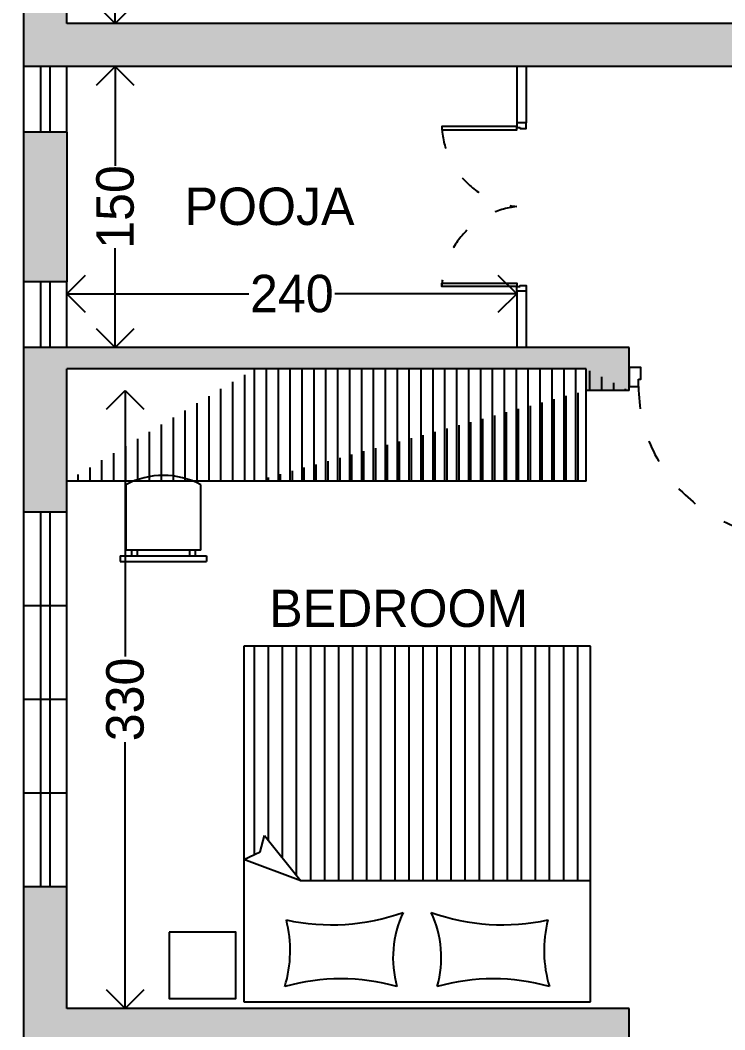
# Model space of a CAD drawing. Header units: inches. Extents: x -706 to 45253, y -3984 to 13819.
# Drawn here: x 19655 to 20031, y 218 to 758 of the extents above; entities that cross this region are included whole.
import ezdxf

# ---------------------------------------------------------------- set-up
doc = ezdxf.new("R2010")
doc.units = ezdxf.units.IN
doc.header["$PDMODE"] = 99
doc.header["$PDSIZE"] = 0.2
doc.linetypes.add('ACAD_ISO03W100', pattern=[30, 12, -18])
for name, color, linetype in [('BC-FURNITURE', 8, 'Continuous'), ('BC-GREYCOLOR', 8, 'Continuous'), ('BC-Hatch', 8, 'Continuous'), ('BC-JOINARY', 27, 'Continuous'), ('BC-WALLS', 1, 'Continuous'), ('BC-WHITECOLOR', 7, 'Continuous'), ('FUR', 8, 'Continuous')]:
    doc.layers.add(name, color=color, linetype=linetype)
doc.styles.add('BC-1IN100-1', font='FreeSans.ttf', dxfattribs={"height": 20})
doc.styles.add('style2', font='FreeSans.ttf')
doc.dimstyles.new('BC-1IN100-1', dxfattribs={"dimtxt": 20, "dimasz": 20, "dimexe": 0.18, "dimexo": 0.0625, "dimgap": 1, "dimtad": 0, "dimtoh": 1, "dimdec": 1, "dimzin": 12, "dimdsep": 46, "dimtxsty": 'BC-1IN100-1', "dimblk": 'OPEN90', "dimcen": 0.09, "dimse1": 1, "dimse2": 1, "dimclrd": 256, "dimclre": 256, "dimclrt": 7, "dimadec": 0, "dimazin": 0, "dimtfac": 1, "dimtdec": 1, "dimtofl": 0, "dimtmove": 1, "dimatfit": 3, "dimldrblk": 'OPEN90', "dimfxl": 0, "dimtolj": 1, "dimtzin": 0, "dimlwd": -1, "dimarcsym": 0})

# ---------------------------------------------------------------- blocks, each defined once
blk = doc.blocks.new('chair- 1')
at = {"layer": 'BC-FURNITURE'}
for p, q in [((119.5, -460.5), (73.5, -460.5)), ((73.5, -463.5), (73.5, -460.5)), ((119.5, -463.5), (73.5, -463.5)), ((79.5, -466.5), (79.5, -463.5)), ((82.5, -466.5), (82.5, -463.5)), ((110.5, -466.5), (110.5, -463.5)), ((113.5, -466.5), (113.5, -463.5)), ((119.5, -463.5), (119.5, -460.5)), ((76.5, -466.5), (76.5, -501.5)), ((76.5, -466.5), (116.5, -466.5)), ((116.5, -501.5), (116.5, -466.5))]:
    blk.add_line(p, q, dxfattribs=at)
blk.add_arc((96.5, -464), 42.5, 241.9275, 298.0725, dxfattribs=at)
blk = doc.blocks.new('_Open90')
at = {"color": 0, "linetype": 'ByBlock', "lineweight": -2}
for p, q in [((-0.5, 0.5), (0, 0)), ((0, 0), (-1, 0)), ((0, 0), (-0.5, -0.5))]:
    blk.add_line(p, q, dxfattribs=at)
blk = doc.blocks.new('*D390')
at = {"layer": 'BC-Hatch'}
for p, q in [((19700.13, 788.6), (19852.23, 788.6)), ((20050.13, 788.6), (19898.04, 788.6))]:
    blk.add_line(p, q, dxfattribs=at)
at = {"layer": 'Defpoints', "color": 0}
for p in [(19680.13, 788.6), (19680.13, 755.91), (20070.13, 755.91)]:
    blk.add_point(p, dxfattribs=at)
at = {"layer": 'BC-Hatch', "xscale": 20, "yscale": 20, "zscale": 20, "rotation": 180}
blk.add_blockref('_Open90', (19680.13, 788.6), dxfattribs=at)
at = {"layer": 'BC-Hatch', "xscale": 20, "yscale": 20, "zscale": 20}
blk.add_blockref('_Open90', (20070.13, 788.6), dxfattribs=at)
at = {"layer": 'BC-Hatch', "color": 7, "insert": (19875.13, 788.6), "char_height": 20, "attachment_point": 5, "style": 'BC-1IN100-1'}
blk.add_mtext('\\A1;390', dxfattribs=at)
blk = doc.blocks.new('*D391')
at = {"layer": 'BC-Hatch'}
for p, q in [((19705.91, 1065.91), (19705.91, 943.81)), ((19705.91, 775.91), (19705.91, 898))]:
    blk.add_line(p, q, dxfattribs=at)
at = {"layer": 'Defpoints', "color": 0}
for p in [(19680.13, 1085.91), (19705.91, 1085.91), (19680.13, 755.91)]:
    blk.add_point(p, dxfattribs=at)
at = {"layer": 'BC-Hatch', "xscale": 20, "yscale": 20, "zscale": 20}
for p, rotation in [((19705.91, 1085.91), 90), ((19705.91, 755.91), 270)]:
    blk.add_blockref('_Open90', p, dxfattribs=dict(at, rotation=rotation))
at = {"layer": 'BC-Hatch', "color": 7, "insert": (19705.91, 920.91), "char_height": 20, "attachment_point": 5, "rotation": 90, "style": 'BC-1IN100-1'}
blk.add_mtext('\\A1;330', dxfattribs=at)
blk = doc.blocks.new('*D392')
at = {"layer": 'BC-Hatch'}
for p, q in [((19711.22, 539.91), (19711.22, 417.81)), ((19711.22, 249.91), (19711.22, 372))]:
    blk.add_line(p, q, dxfattribs=at)
at = {"layer": 'Defpoints', "color": 0}
for p in [(19711.22, 559.91), (19770.13, 559.91), (19770.13, 229.91)]:
    blk.add_point(p, dxfattribs=at)
at = {"layer": 'BC-Hatch', "xscale": 20, "yscale": 20, "zscale": 20}
for p, rotation in [((19711.22, 559.91), 90), ((19711.22, 229.91), 270)]:
    blk.add_blockref('_Open90', p, dxfattribs=dict(at, rotation=rotation))
at = {"layer": 'BC-Hatch', "color": 7, "insert": (19711.22, 394.91), "char_height": 20, "attachment_point": 5, "rotation": 90, "style": 'BC-1IN100-1'}
blk.add_mtext('\\A1;330', dxfattribs=at)
blk = doc.blocks.new('GOBIND DOOR 7')
at = {"layer": 'BC-Hatch', "linetype": 'ACAD_ISO03W100'}
blk.add_arc((33263.53, 16175.5), 80, 0, 90, dxfattribs=at)
at = {"layer": 'BC-JOINARY'}
blk.add_lwpolyline([(33263.53, 16175.5), (33263.53, 16255.5), (33267.03, 16255.5), (33267.03, 16175.5)], close=True, dxfattribs=at)
for points in [[(33263.53, 16171.7), (33264.78, 16171.7), (33264.78, 16165.5), (33258.53, 16165.5), (33258.53, 16175.5), (33263.53, 16175.5), (33263.53, 16171.7)], [(33343.53, 16171.7), (33342.28, 16171.7), (33342.28, 16165.5), (33348.53, 16165.5), (33348.53, 16175.5), (33343.53, 16175.5), (33343.53, 16171.7)]]:
    blk.add_lwpolyline(points, dxfattribs=at)
blk = doc.blocks.new('*D433')
at = {"layer": 'BC-Hatch'}
for p, q in [((19705.91, 712.91), (19705.91, 679.85)), ((19705.91, 602.91), (19705.91, 635.96))]:
    blk.add_line(p, q, dxfattribs=at)
at = {"layer": 'Defpoints', "color": 0}
for p in [(19680.13, 732.91), (19705.91, 732.91), (19680.13, 582.91)]:
    blk.add_point(p, dxfattribs=at)
at = {"layer": 'BC-Hatch', "xscale": 20, "yscale": 20, "zscale": 20}
for p, rotation in [((19705.91, 732.91), 90), ((19705.91, 582.91), 270)]:
    blk.add_blockref('_Open90', p, dxfattribs=dict(at, rotation=rotation))
at = {"layer": 'BC-Hatch', "color": 7, "insert": (19705.91, 657.91), "char_height": 20, "attachment_point": 5, "rotation": 90, "style": 'BC-1IN100-1'}
blk.add_mtext('\\A1;150', dxfattribs=at)
blk = doc.blocks.new('*D434')
at = {"layer": 'BC-Hatch'}
for p, q in [((19700.13, 611.56), (19777.26, 611.56)), ((19900.13, 611.56), (19823.01, 611.56))]:
    blk.add_line(p, q, dxfattribs=at)
at = {"layer": 'Defpoints', "color": 0}
for p in [(19920.13, 611.56), (19680.13, 582.91), (19920.13, 582.91)]:
    blk.add_point(p, dxfattribs=at)
at = {"layer": 'BC-Hatch', "xscale": 20, "yscale": 20, "zscale": 20, "rotation": 180}
blk.add_blockref('_Open90', (19680.13, 611.56), dxfattribs=at)
at = {"layer": 'BC-Hatch', "xscale": 20, "yscale": 20, "zscale": 20}
blk.add_blockref('_Open90', (19920.13, 611.56), dxfattribs=at)
at = {"layer": 'BC-Hatch', "color": 7, "insert": (19800.13, 611.56), "char_height": 20, "attachment_point": 5, "style": 'BC-1IN100-1'}
blk.add_mtext('\\A1;240', dxfattribs=at)

msp = doc.modelspace()

# ---------------------------------------------------------------- hatches: boundary and pattern name
at = {"layer": 'BC-GREYCOLOR'}
h = msp.add_hatch(dxfattribs=at)
h.set_pattern_fill('ANSI31', color=256, scale=60, angle=225, style=0)
h.set_pattern_definition([(270, (19682.6836, 515.1344), (7.5, -4e-15), [])])
h.paths.add_polyline_path([(19959.49, 298.11), (19959.49, 423.42), (19774.49, 423.42), (19774.49, 309.41), (19783.17, 313.45), (19785.59, 322.33), (19804.99, 298.11)])
at = {"layer": 'BC-Hatch'}
h = msp.add_hatch(color=16, dxfattribs=at)
h.paths.add_polyline_path([(20739.13, 1551.91), (20739.13, 1897.91), (20627.63, 1897.91), (20627.63, 1874.91), (20716.13, 1874.91), (20716.13, 1634.91), (20416.13, 1634.91), (20416.13, 1611.91), (20716.13, 1611.91), (20716.13, 1551.91)])
h.paths.add_polyline_path([(20326.13, 1611.91), (20326.13, 1897.91), (20303.13, 1897.91), (20303.13, 1611.91)])
h.paths.add_polyline_path([(20326.13, 1431.91), (20326.13, 1454.91), (20303.13, 1454.91), (20303.13, 1431.91)])
h.paths.add_polyline_path([(20431.13, 1258.91), (20431.13, 1281.91), (20326.13, 1281.91), (20326.13, 1341.91), (20303.13, 1341.91), (20303.13, 1258.91)])
h.paths.add_polyline_path([(20739.13, 1258.91), (20739.13, 1341.91), (20716.13, 1341.91), (20716.13, 1281.91), (20611.13, 1281.91), (20611.13, 1258.91), (20716.13, 1258.91)])
h.paths.add_polyline_path([(20739.13, 1386.91), (20739.13, 1506.91), (20716.13, 1506.91), (20716.13, 1386.91)])
h.paths.add_polyline_path([(20739.13, 732.91), (20739.13, 1108.91), (20716.13, 1108.91), (20716.13, 732.91)])
h.paths.add_polyline_path([(20326.13, 744.41, 1), (20303.13, 744.41, 1)])
h.paths.add_polyline_path([(20303.13, 1097.41, 1), (20326.13, 1097.41, 1)])
h.paths.add_polyline_path([(20093.13, 1010.91), (20093.13, 1108.91), (20070.13, 1108.91), (20070.13, 1098.91), (20070.13, 1010.91)])
h.paths.add_polyline_path([(20093.13, 810.55), (20093.13, 860.91), (20070.13, 860.91), (20070.13, 755.91), (19680.13, 755.91), (19680.13, 835.91), (19657.13, 835.91), (19657.13, 732.91), (20093.13, 732.91), (20093.13, 799.53), (20087.54, 798.69), (20093.13, 799.68), (20093.13, 810.32), (20076.09, 810.93)])
h.paths.add_polyline_path([(19980.13, 1085.91), (19980.13, 1098.91), (19980.13, 1108.91), (19680.13, 1108.91), (19680.13, 1138.91), (19657.13, 1138.91), (19657.13, 1035.91), (19680.13, 1035.91), (19680.13, 1097.41), (19957.13, 1097.41), (19957.13, 1085.91)])
h.paths.add_polyline_path([(19965.13, 1258.91), (19965.13, 1330.41), (20070.13, 1330.41), (20070.13, 1258.91), (20093.13, 1258.91), (20093.13, 1341.91), (19942.13, 1341.91), (19942.13, 1281.91), (19762.12, 1281.91), (19762.12, 1341.91), (19750.62, 1341.91), (19740.62, 1341.91), (19739.12, 1341.91), (19739.12, 1281.91), (19409.12, 1281.91), (19409.12, 1521.91), (19739.12, 1521.91), (19739.12, 1431.91), (19740.62, 1431.91), (19750.62, 1431.91), (19762.12, 1431.91), (19762.12, 1521.91), (19942.13, 1521.91), (19942.13, 1461.91), (19965.13, 1461.91), (19965.13, 1544.91), (19680.13, 1544.91), (19680.13, 1634.91), (19657.13, 1634.91), (19657.13, 1544.91), (19386.12, 1544.91), (19386.12, 1258.91), (19657.13, 1258.91), (19657.13, 1228.91), (19680.13, 1228.91), (19680.13, 1258.91), (19920.13, 1258.91), (19920.13, 1198.91), (19920.87, 1198.91), (19930.87, 1198.91), (19931.63, 1198.91), (19931.63, 1258.91)])
h.paths.add_polyline_path([(20093.13, 1431.91), (20093.13, 1897.91), (19975.13, 1897.91), (19975.13, 1874.91), (20070.13, 1874.91), (20070.13, 1431.91)])
h.paths.add_polyline_path([(19775.13, 1874.91), (19775.13, 1897.91), (19657.13, 1897.91), (19657.13, 1784.91), (19680.13, 1784.91), (19680.13, 1874.91)])
h.paths.add_polyline_path([(19680.13, 617.91), (19680.13, 697.91), (19657.13, 697.91), (19657.13, 617.91)])
h.paths.add_polyline_path([(20527.63, 1874.91), (20527.63, 1897.91), (20416.13, 1897.91), (20416.13, 1874.91)], flags=16)
h = msp.add_hatch(color=16, dxfattribs=at)
h.paths.add_polyline_path([(20739.13, 206.91), (20739.13, 582.91), (20716.13, 582.91), (20716.13, 206.91)])
h.paths.add_polyline_path([(20702.34, 33.91), (20711.25, 51.69), (20703.7, 33.91), (20739.13, 33.91), (20739.13, 56.91), (20678.98, 56.91), (20684.84, 33.91), (20692.57, 33.91), (20692.7, 34.8), (20692.65, 33.91)])
h.paths.add_polyline_path([(20683.01, 33.91), (20678.8, 56.91), (20621.13, 56.91), (20621.13, 33.91), (20666.02, 33.91), (20655.5, 46.39), (20669.98, 33.91)])
h.paths.add_polyline_path([(20421.13, 33.91), (20421.13, 56.91), (20253.13, 56.91), (20253.13, 46.13), (20253.13, 33.91)])
h.paths.add_polyline_path([(20303.13, 218.41, 1), (20326.13, 218.41, 1)])
h.paths.add_polyline_path([(20303.13, 571.41, 1), (20326.13, 571.41, 1)])
h.paths.add_polyline_path([(20093.13, 469.91), (20093.13, 582.91), (20070.13, 582.91), (20070.13, 469.91)])
h.paths.add_polyline_path([(20093.13, 56.91), (20093.13, 319.91), (20070.13, 319.91), (20070.13, 229.91), (20070.13, 56.91), (20040.13, 56.91), (20040.13, 33.91), (20143.13, 33.91), (20143.13, 46.13), (20143.13, 56.91)])
h.paths.add_polyline_path([(19980.13, 206.91), (19980.13, 229.91), (19680.13, 229.91), (19680.13, 294.91), (19657.13, 294.91), (19657.13, 206.91), (19680.13, 206.91)])
h.paths.add_polyline_path([(19680.13, 494.91), (19680.13, 571.41), (19957.13, 571.41), (19957.13, 559.91), (19980.13, 559.91), (19980.13, 582.91), (19657.13, 582.91), (19657.13, 494.91)])
h.paths.add_polyline_path([(19680.13, 56.91), (19680.13, 116.91), (19657.13, 116.91), (19657.13, 33.91), (19980.13, 33.91), (19980.13, 56.91)])
h.paths.add_polyline_path([(20093.13, -289.09), (20093.13, -266.09), (19995.13, -266.09), (19995.13, -289.09)])
h.paths.add_polyline_path([(20401.13, -289.09), (20401.13, -266.09), (20326.13, -266.09), (20303.13, -266.09), (20303.13, -289.09)])
h.paths.add_polyline_path([(20378.13, -600.59, 1), (20401.13, -600.59, 1)])
h.paths.add_polyline_path([(19995.13, -600.59, 1), (20018.13, -600.59, 1)])
h.paths.add_polyline_path([(19931.63, 56.91), (19931.63, 116.91), (19920.13, 116.91), (19920.13, 61.91, 0.002309), (19920.87, 61.91), (19924.67, 61.91), (19924.67, 63.16), (19930.87, 63.16), (19930.87, 56.91)], flags=16)
h = msp.add_hatch(dxfattribs=at)
h.set_pattern_fill('ANSI31', color=256, scale=2, angle=45, style=0)
h.set_pattern_definition([(90, (10885.0305, -5656.183), (-6.35, 4e-16), [])])
edge = h.paths.add_edge_path()
edge.add_line((19957.13, 511.41), (19957.13, 571.41))
edge.add_line((19980.13, 559.91), (19957.13, 559.91))
edge.add_line((19780.13, 511.41), (19780.13, 571.41))
edge.add_line((19957.13, 511.41), (19680.13, 511.41))
h = msp.add_hatch(dxfattribs=at)
h.set_pattern_fill('ANSI31', color=256, scale=2, angle=45, style=0)
h.set_pattern_definition([(90, (0, 30), (-6.35, 4e-16), [])])
h.paths.add_polyline_path([(19957.13, 511.41), (19957.13, 559.91), (19957.13, 571.41), (19780.13, 571.41), (19780.13, 511.41)])

# ---------------------------------------------------------------- linework, layer by layer
for p, q in [((19657.13, 697.91), (19657.13, 732.91)), ((19666.13, 697.91), (19666.13, 732.91)), ((19671.13, 697.91), (19671.13, 732.91)), ((19680.13, 697.91), (19680.13, 732.91)), ((19920.13, 732.91), (19920.13, 702.91)), ((19925.13, 732.91), (19925.13, 702.91)), ((19925.13, 702.91), (19920.13, 702.91)), ((19657.13, 582.91), (19657.13, 617.91)), ((19666.13, 582.91), (19666.13, 617.91)), ((19671.13, 582.91), (19671.13, 617.91)), ((19680.13, 582.91), (19680.13, 617.91)), ((19925.13, 612.91), (19920.13, 612.91)), ((19920.13, 612.91), (19920.13, 582.91)), ((19925.13, 612.91), (19925.13, 582.91)), ((19780.13, 511.41), (19780.13, 571.41)), ((19957.13, 511.41), (19957.13, 571.41)), ((19957.13, 511.41), (19680.13, 511.41))]:
    msp.add_line(p, q)
at = {"layer": 'BC-Hatch', "linetype": 'ACAD_ISO03W100'}
for centre, start, end in [((19925.21, 702.98), 182.6717, 263.5386), ((19925.21, 613.3), 96.4614, 177.3283)]:
    msp.add_arc(centre, 45.13, start, end, dxfattribs=at)
at = {"layer": 'BC-JOINARY'}
for points in [[(19922.03, 700.41), (19922.03, 699.78), (19925.13, 699.78), (19925.13, 702.91), (19920.13, 702.91), (19920.13, 700.41), (19922.03, 700.41)], [(19922.03, 615.41), (19922.03, 616.03), (19925.13, 616.03), (19925.13, 612.91), (19920.13, 612.91), (19920.13, 615.41), (19922.03, 615.41)]]:
    msp.add_lwpolyline(points, dxfattribs=at)
for points in [[(19920.13, 700.88), (19880.13, 700.88), (19880.13, 699.13), (19920.13, 699.13)], [(19920.13, 615.41), (19880.13, 615.41), (19880.13, 617.16), (19920.13, 617.16)]]:
    msp.add_lwpolyline(points, close=True, dxfattribs=at)
at = {"layer": 'BC-WALLS'}
for p, q in [((19657.13, 732.91), (19657.13, 835.91)), ((19680.13, 755.91), (19680.13, 835.91)), ((20070.13, 755.91), (19680.13, 755.91)), ((20093.13, 732.91), (19657.13, 732.91)), ((19680.13, 697.91), (19657.13, 697.91)), ((19657.13, 617.91), (19657.13, 697.91)), ((19680.13, 697.91), (19680.13, 617.91)), ((19680.13, 617.91), (19657.13, 617.91)), ((19980.13, 582.91), (19657.13, 582.91)), ((19657.13, 494.91), (19657.13, 582.91)), ((19980.13, 559.91), (19980.13, 582.91)), ((19680.13, 494.91), (19680.13, 571.41)), ((19957.13, 571.41), (19680.13, 571.41)), ((19957.13, 559.91), (19957.13, 571.41)), ((19980.13, 559.91), (19957.13, 559.91)), ((19680.13, 494.91), (19657.13, 494.91)), ((19680.13, 294.91), (19657.13, 294.91)), ((19657.13, 206.91), (19657.13, 294.91)), ((19680.13, 229.91), (19680.13, 294.91)), ((19980.13, 229.91), (19680.13, 229.91)), ((19980.13, 206.91), (19980.13, 229.91))]:
    msp.add_line(p, q, dxfattribs=at)
at = {"layer": 'BC-WHITECOLOR'}
for p, q in [((19657.13, 294.91), (19657.13, 494.91)), ((19666.13, 294.91), (19666.13, 494.91)), ((19671.13, 294.91), (19671.13, 494.91)), ((19680.13, 294.91), (19680.13, 494.91)), ((19680.13, 444.91), (19657.13, 444.91)), ((19680.13, 394.91), (19657.13, 394.91)), ((19680.13, 344.91), (19657.13, 344.91)), ((19680.13, 344.91), (19657.13, 344.91)), ((19680.13, 344.91), (19657.13, 344.91))]:
    msp.add_line(p, q, dxfattribs=at)
at = {"layer": 'FUR'}
for p, q in [((19774.49, 423.42), (19774.49, 233.42)), ((19959.49, 423.42), (19774.49, 423.42)), ((19959.49, 233.42), (19959.49, 423.42)), ((19783.17, 313.45), (19785.59, 322.33)), ((19785.59, 322.33), (19804.99, 298.11)), ((19774.49, 309.41), (19783.17, 313.45)), ((19804.99, 298.11), (19774.49, 309.41)), ((19959.49, 298.11), (19804.99, 298.11)), ((19774.49, 233.42), (19959.49, 233.42))]:
    msp.add_line(p, q, dxfattribs=at)
msp.add_lwpolyline([(19734.66, 270.66), (19734.69, 235.12), (19770.23, 235.14), (19770.21, 270.69)], close=True, dxfattribs=at)
for centre, radius, start, end in [((19821.25, 388.33), 113.78, 257.8002, 289.6202), ((19911.27, 257.01), 57.16, 155.0149, 195.6675), ((19822.7, 257.01), 57.16, 344.3325, 24.9851), ((19912.72, 388.33), 113.78, 250.3798, 282.1998), ((19733.39, 260.8), 65.87, 343.0501, 14.3425), ((20000.59, 260.8), 65.87, 165.6575, 196.9499), ((19826.28, 134.83), 110.87, 74.3235, 105.6327), ((19907.7, 134.83), 110.87, 74.3673, 105.6765)]:
    msp.add_arc(centre, radius, start, end, dxfattribs=at)

# ---------------------------------------------------------------- block references
at = {"layer": 'BC-JOINARY', "rotation": 180}
msp.add_blockref('GOBIND DOOR 7', (53328.67, 16737.6), dxfattribs=at)
at = {"layer": 'FUR', "rotation": 179.999999999528}
msp.add_blockref('chair- 1', (19828.11, 8.07, -20022.8), dxfattribs=at)

# ---------------------------------------------------------------- texts
at = {"layer": 'BC-WHITECOLOR', "char_height": 20, "width": 113.9495, "attachment_point": 1, "style": 'style2'}
for s, insert in [('{\\fFreeSans|b0|i0|c0|p18;POOJA}', (19742.91, 668.28)), ('{\\fFreeSans|b0|i0|c0|p18;BEDROOM}', (19788.07, 453.62))]:
    msp.add_mtext(s, dxfattribs=dict(at, insert=insert))

# ---------------------------------------------------------------- dimensions: what is measured, and where the dimension line sits
at = {"layer": 'BC-Hatch'}
for base, p1, p2, picture, middle in [((19705.91, 1085.91), (19680.13, 755.91), (19680.13, 1085.91), '*D391', (19705.91, 920.91)), ((19705.91, 732.91), (19680.13, 582.91), (19680.13, 732.91), '*D433', (19705.91, 657.91)), ((19711.22, 559.91), (19770.13, 229.91), (19770.13, 559.91), '*D392', (19711.22, 394.91))]:
    dim = msp.add_linear_dim(base=base, p1=p1, p2=p2, angle=90, dimstyle='BC-1IN100-1', dxfattribs=at)
    dim.commit()
    dim.dimension.update_dxf_attribs({"geometry": picture, "text_midpoint": middle})
for base, p1, p2, picture, middle in [((19680.13, 788.6), (20070.13, 755.91), (19680.13, 755.91), '*D390', (19875.13, 788.6)), ((19920.13, 611.56), (19680.13, 582.91), (19920.13, 582.91), '*D434', (19800.13, 611.56))]:
    dim = msp.add_linear_dim(base=base, p1=p1, p2=p2, dimstyle='BC-1IN100-1', dxfattribs=at)
    dim.commit()
    dim.dimension.update_dxf_attribs({"geometry": picture, "text_midpoint": middle})

doc.saveas('drawing.dxf')
